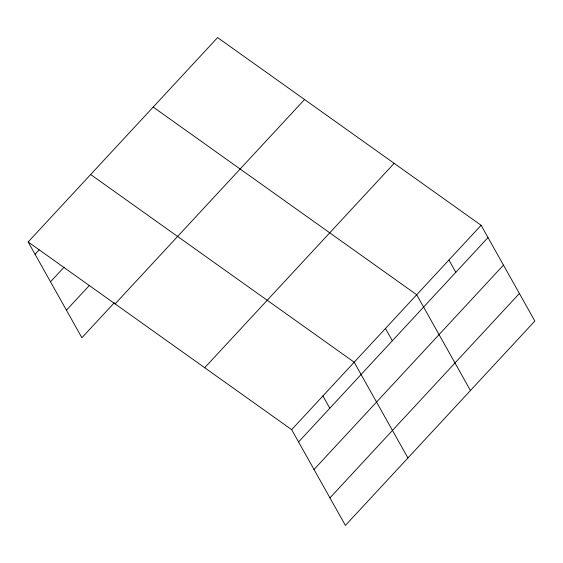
<?xml version="1.0" encoding="UTF-8"?>
<svg xmlns="http://www.w3.org/2000/svg" width="563" height="563" viewBox="0 0 563 563"><rect width="100%" height="100%" fill="white"/><g stroke="black" fill="none" stroke-linecap="round" stroke-linejoin="round"><path stroke-width="0.84" d="M28.15 241.963L217.592 37.58L481.112 225.27L534.85 321.037L345.408 525.42L291.669 429.66L28.15 241.963L81.888 337.73L114.331 302.732M35.054 254.265L39.178 249.81M50.508 281.81L64.076 267.172M66.434 310.185L89.433 285.371M115.112 303.9L304.555 99.517M204.707 367.716L394.149 163.333M291.669 429.66L481.112 225.27M298.566 441.955L488.015 237.572M314.027 469.5L503.47 265.117M329.953 497.875L519.396 293.492M153.185 107.069L416.697 294.766L470.443 390.525M90.664 174.516L354.183 362.213L407.922 457.972M448.901 260.015L455.805 272.316M385.444 328.489L392.341 340.784M322.923 395.937L329.827 408.231"/></g></svg>
